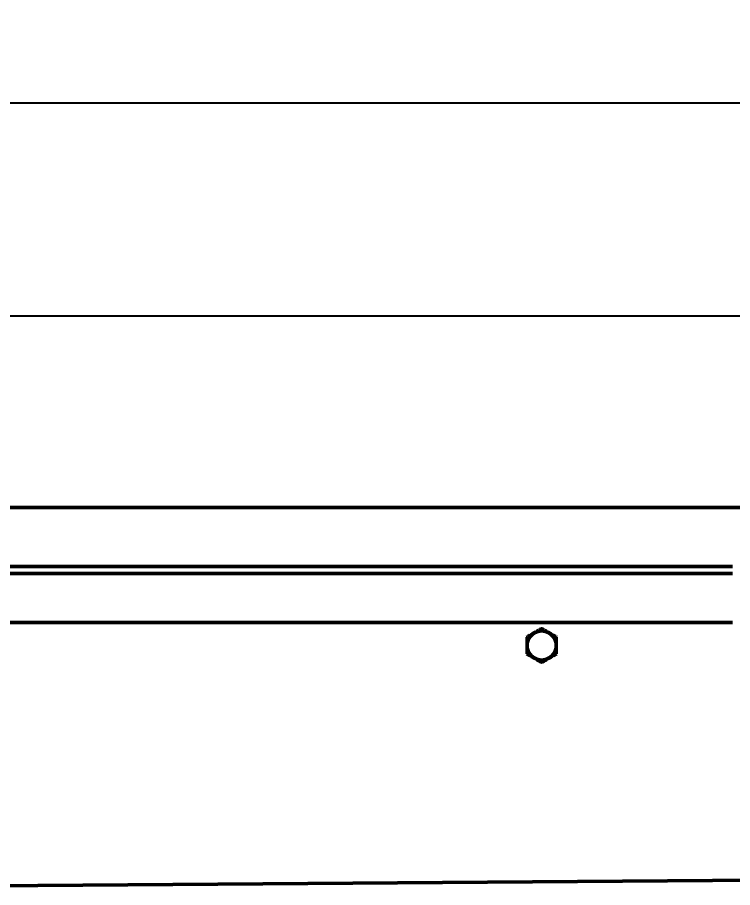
# Model space of a CAD drawing. Header units: inches. Extents: x 39 to 190, y 80 to 114.
# Drawn here: x 75.94 to 86.71, y 86.83 to 99.93 of the extents above; entities that cross this region are included whole.
import ezdxf

# ---------------------------------------------------------------- set-up
doc = ezdxf.new("R2010")
doc.units = ezdxf.units.IN
doc.header["$LTSCALE"] = 8
doc.header["$MEASUREMENT"] = 0
doc.layers.add('Visible (ANSI)', color=7, linetype='Continuous', lineweight=50)
doc.styles.add('Dim Text (Zurn)', font='')
doc.styles.add('ZURN', font='romans.shx')
doc.styles.get('Dim Text (Zurn)').set_extended_font_data('Tahoma', italic=True)
doc.dimstyles.new('Frac 1_32 (Zurn)', dxfattribs={"dimscale": 8, "dimtxt": 0.125, "dimasz": 0.098425, "dimexe": 0.125, "dimexo": 0.0625, "dimgap": 0.031496, "dimtad": 0, "dimtih": 1, "dimtoh": 1, "dimdec": 5, "dimrnd": 1e-08, "dimzin": 0, "dimdsep": 46, "dimlunit": 5, "dimtxsty": 'Dim Text (Zurn)', "dimcen": 0.09, "dimdle": 0.393701, "dimclrd": 256, "dimclre": 256, "dimclrt": 256, "dimadec": 0, "dimazin": 3, "dimtfac": 0.96, "dimtdec": 5, "dimtofl": 0, "dimtmove": 0, "dimatfit": 3, "dimfxl": 0, "dimtolj": 1, "dimtzin": 12, "dimlwd": -1, "dimlwe": -1, "dimarcsym": 0})

# ---------------------------------------------------------------- blocks, each defined once
blk = doc.blocks.new('*D3')
for p, q in [((67.838, 93), (67.838, 96.433)), ((187.838, 93), (187.838, 96.433)), ((68.626, 95.433), (123.348, 95.433)), ((187.051, 95.433), (132.328, 95.433))]:
    blk.add_line(p, q)
for points in [[(68.626, 95.565), (68.626, 95.302), (67.838, 95.433)], [(187.051, 95.565), (187.051, 95.302), (187.838, 95.433)]]:
    blk.add_solid(points)
at = {"layer": 'Defpoints', "color": 0}
for p in [(67.838, 95.433), (67.838, 92.5), (187.838, 92.5)]:
    blk.add_point(p, dxfattribs=at)
at = {"insert": (123.6, 96.195), "char_height": 1, "attachment_point": 1, "style": 'ZURN'}
blk.add_mtext('\\A1;120 [3048]', dxfattribs=at)
blk = doc.blocks.new('*D4')
for p, q in [((65.339, 91.32), (65.339, 99.64)), ((187.838, 92.784), (187.838, 99.64)), ((66.126, 98.64), (121.71, 98.64)), ((187.051, 98.64), (131.467, 98.64))]:
    blk.add_line(p, q)
for points in [[(66.126, 98.771), (66.126, 98.509), (65.339, 98.64)], [(187.051, 98.771), (187.051, 98.509), (187.838, 98.64)]]:
    blk.add_solid(points)
at = {"layer": 'Defpoints', "color": 0}
for p in [(187.838, 98.64), (187.838, 92.284), (65.339, 90.82)]:
    blk.add_point(p, dxfattribs=at)
at = {"insert": (121.962, 99.926), "char_height": 1, "attachment_point": 1, "style": 'ZURN'}
blk.add_mtext('\\A1;122{\\H0.960000x;\\S1/2;} [3111]', dxfattribs=at)

msp = doc.modelspace()

# ---------------------------------------------------------------- linework, layer by layer
at = {"layer": 'Visible (ANSI)'}
for p, q in [((67.838386, 92.550861), (187.838386, 92.550861)), ((72.338386, 91.664861), (86.713386, 91.664861)), ((72.338386, 91.559861), (86.713386, 91.559861)), ((86.713386, 90.819861), (72.338386, 90.819861)), ((106.089011, 87.086135), (72.087761, 86.831125))]:
    msp.add_line(p, q, dxfattribs=at)
for start, end in [(120, 180), (60, 120), (0, 60), (180, 240), (300, 0), (240, 300)]:
    msp.add_arc((83.838466, 90.474861), 0.21875, start, end, dxfattribs=at)
for points in [[(83.619716, 90.601157), (83.67833, 90.634997), (83.729091, 90.664304)], [(83.729091, 90.664304), (83.779852, 90.693611), (83.838466, 90.727452)], [(83.838466, 90.727452), (83.89708, 90.693611), (83.947841, 90.664304)], [(83.947841, 90.664304), (83.998602, 90.634997), (84.057216, 90.601157)], [(83.619716, 90.474861), (83.619716, 90.533475), (83.619716, 90.601157)], [(84.057216, 90.601157), (84.057216, 90.533475), (84.057216, 90.474861)], [(83.619716, 90.348566), (83.619716, 90.416247), (83.619716, 90.474861)], [(84.057216, 90.474861), (84.057216, 90.416247), (84.057216, 90.348566)], [(83.729091, 90.285418), (83.67833, 90.314725), (83.619716, 90.348566)], [(83.838466, 90.222271), (83.779852, 90.256111), (83.729091, 90.285418)], [(83.947841, 90.285418), (83.89708, 90.256111), (83.838466, 90.222271)], [(84.057216, 90.348566), (83.998602, 90.314725), (83.947841, 90.285418)]]:
    msp.add_rational_spline(points, [1, 1.0379548493, 1], degree=2, dxfattribs=at)

# ---------------------------------------------------------------- dimensions: what is measured, and where the dimension line sits
for base, p1, p2, picture, middle in [((187.838386, 98.639777), (65.338546, 90.819861), (187.838386, 92.283834), '*D4', (126.588466, 98.639777)), ((67.838386, 95.43344), (187.838386, 92.499861), (67.838386, 92.499861), '*D3', (127.838386, 95.43344))]:
    dim = msp.add_linear_dim(base=base, p1=p1, p2=p2, angle=180, dimstyle='Frac 1_32 (Zurn)', override={"dimtxsty": 'ZURN', "dimatfit": 1})
    dim.commit()
    dim.dimension.update_dxf_attribs({"geometry": picture, "text_midpoint": middle, "dimtype": 160})

doc.saveas('drawing.dxf')
